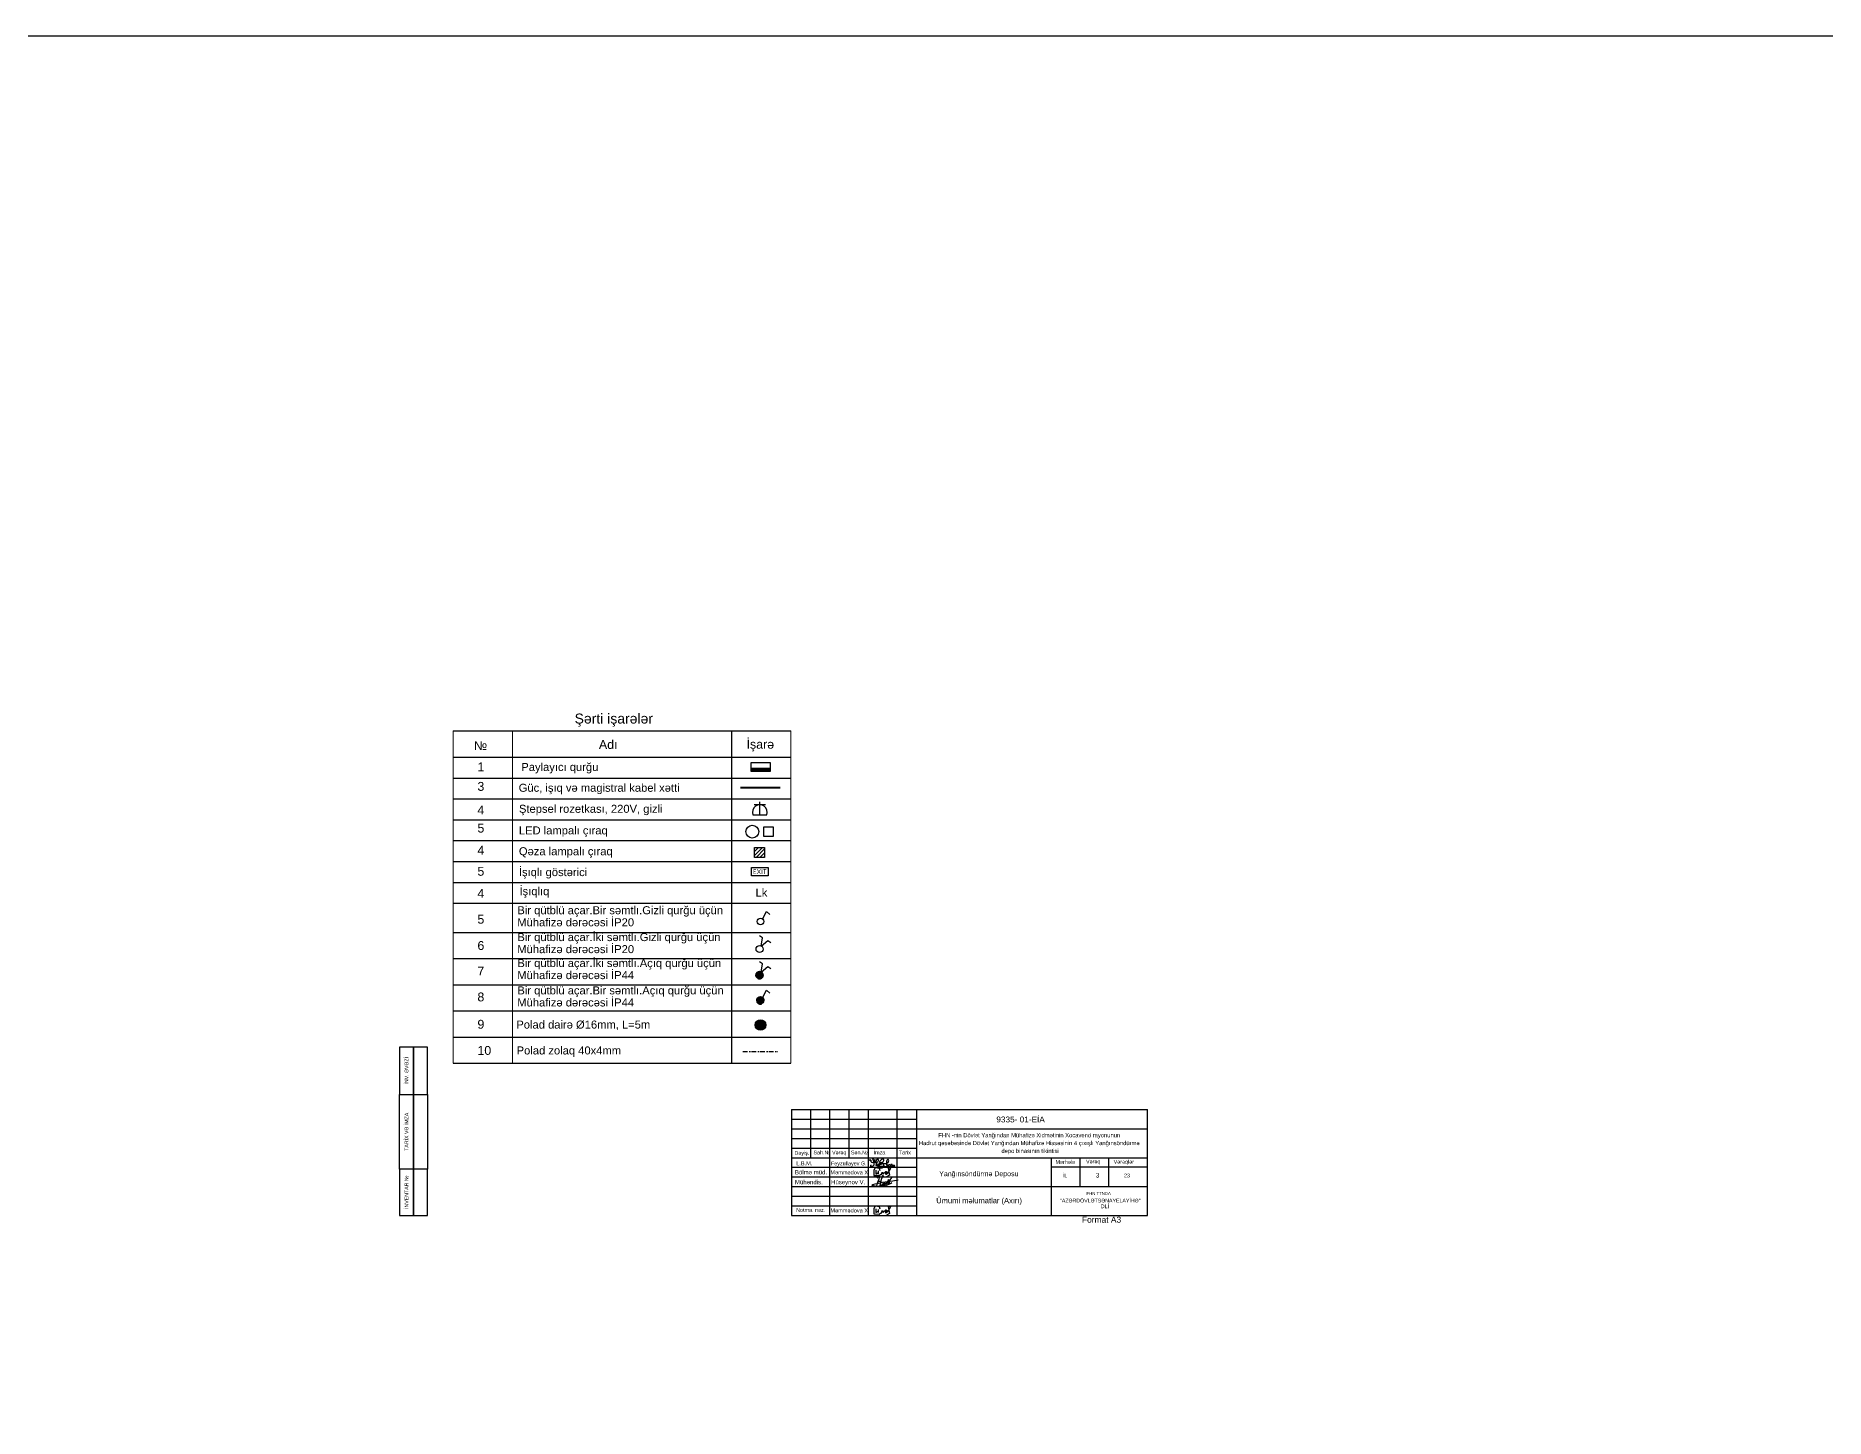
# Model space of a CAD drawing. Header units: millimetres. Extents: x 42452 to 2852333, y -419346 to 834876.
# Drawn here: x 2590596 to 2729249, y 727715 to 834876 of the extents above; entities that cross this region are included whole.
import ezdxf
from ezdxf.enums import TextEntityAlignment as Align

# ---------------------------------------------------------------- set-up
doc = ezdxf.new("R2010")
doc.units = ezdxf.units.MM
doc.linetypes.add('DUZ', pattern=[0])
doc.linetypes.add('Штрихпунктирная', pattern=[670.277762, 352.777767, -176.388884, 0, -141.111112])
for name, color, linetype, lineweight in [('!!RFK', 30, 'Continuous', 25), ('0_memar', 250, 'Continuous', 20), ('0_Ном._пера__1', 7, 'Continuous', 15), ('Elektrika_ishiq', 5, 'Continuous', 30), ('Stamp Mətn MN', 7, 'Continuous', 13), ('выкл1_IP20', 5, 'Continuous', 30), ('Выкл2_IP20', 5, 'Continuous', 30), ('еLED_E_6060_GAC_60x60_36Vt', 5, 'Continuous', 30), ('перегородка', 130, 'Continuous', 20), ('перегородка_Ном._пера__1', 7, 'Continuous', 15), ('Соединение', 5, 'Continuous', 30)]:
    doc.layers.add(name, color=color, linetype=linetype, lineweight=lineweight)
for name, color, linetype in [('1111', 7, 'Continuous'), ('e_a_armatür', 3, 'Continuous'), ('e_a_armatür_yazı', 2, 'Continuous'), ('E_FIRE', 3, 'Continuous'), ('Kunc shtampi', 7, 'Continuous'), ('polygon', 5, 'Continuous'), ('ramka', 7, 'Continuous'), ('shtamp cedvel MN', 7, 'Continuous'), ('Text Blocks', 7, 'Continuous'), ('размер', 7, 'Continuous')]:
    doc.layers.add(name, color=color, linetype=linetype)
doc.styles.add('Arial', font='arial.ttf', dxfattribs={"height": 200})
doc.styles.add('ARİAL', font='arial.ttf')
doc.styles.add('E_ERK_TEXT_EQUIPMENT', font='romans.shx', dxfattribs={"width": 0.8, "height": 250})
doc.styles.add('STAMP MƏTN - MN', font='arial.ttf')
doc.styles.get("Standard").update_dxf_attribs({"font": 'arial.ttf'})
doc.styles.add('СГЕНЕРИР_СТИЛЬ_1', font='arial.ttf')
doc.styles.add('СГЕНЕРИР_СТИЛЬ_2', font='')
doc.styles.get('СГЕНЕРИР_СТИЛЬ_2').set_extended_font_data('Arial Unicode MS Кириллический')

# ---------------------------------------------------------------- blocks, each defined once
blk = doc.blocks.new('cdvgjyfv fvuf ufu')
at = {"layer": '1111', "color": 0, "ltscale": 20}
for p, q in [((-454, 0), (454, 0)), ((-375, 670), (375, 670)), ((0, 0), (0, 840))]:
    blk.add_line(p, q, dxfattribs=at)
blk.add_arc((0, 165), 483, 340.03458, 199.96542, dxfattribs=at)
blk = doc.blocks.new('выкл2_IP20')
at = {"layer": 'Выкл2_IP20'}
for p, q in [((-105, 409), (-239, 409)), ((0, 125), (-105, 409)), ((0, 125), (105, 409)), ((105, 409), (239, 409))]:
    blk.add_line(p, q, dxfattribs=at)
blk.add_circle((0, 0), 125, dxfattribs=at)
blk = doc.blocks.new('выкл1_IP20')
at = {"layer": 'выкл1_IP20'}
for p, q in [((0, 125), (-70, 447)), ((-70, 447), (99, 447))]:
    blk.add_line(p, q, dxfattribs=at)
blk.add_circle((0, 0), 125, dxfattribs=at)
blk = doc.blocks.new('2X8W_acil_kaçış_1_100')
at = {"layer": 'e_a_armatür', "lineweight": -3}
blk.add_lwpolyline([(330, 0), (-330, 0), (-330, 330), (330, 330)], close=True, dxfattribs=at)
at = {"layer": 'e_a_armatür_yazı', "lineweight": -3, "style": 'E_ERK_TEXT_EQUIPMENT', "width": 0.8}
blk.add_attdef('EXIT', text='', height=200, dxfattribs=at).set_placement((0, 166), align=Align.MIDDLE)
blk = doc.blocks.new('LED IP65 46Vt_qaza')
at = {"layer": 'еLED_E_6060_GAC_60x60_36Vt'}
h = blk.add_hatch(dxfattribs=at)
h.set_pattern_fill('ANSI31', color=5, scale=50)
h.set_pattern_definition([(45, (-23528.28, -8275.27), (-112.2532, 112.2532), [])])
h.paths.add_polyline_path([(-600, 600), (-600, 0), (0, 0), (0, 600)])
at = {"layer": 'еLED_E_6060_GAC_60x60_36Vt', "color": 5}
blk.add_lwpolyline([(-600, 600), (0, 600), (0, 0), (-600, 0)], close=True, dxfattribs=at)
blk = doc.blocks.new('STAMP - 2 MN')
at = {"layer": 'shtamp cedvel MN'}
blk.add_lwpolyline([(1500, 9000), (750, 9000), (750, 0), (750, 9000), (0, 9000), (0, 6475), (1500, 6475), (1500, 2475), (0, 2475), (0, 0), (1500, 0), (1500, 2475), (0, 2475), (0, 6475), (1500, 6475)], close=True, dxfattribs=at)
at = {"layer": 'Stamp Mətn MN', "char_height": 200, "attachment_point": 5, "rotation": 90, "style": 'STAMP MƏTN - MN'}
for s, insert, width in [('{\\fArial|b0|i0|c238|p34;İNV. }Ə{\\fArial|b0|i0|c238|p34;V}Ə{\\fArial|b0|i0|c238|p34;Zİ}', (375, 7738), 2525), ('{\\fArial|b0|i0|c238|p34;TARİX V}Ə{\\fArial|b0|i0|c238|p34; İMZA}', (375, 4475), 4000), ('{\\fArial|b0|i0|c238|p34;İNVENTAR }№', (375, 1238), 2475)]:
    blk.add_mtext(s, dxfattribs=dict(at, insert=insert, width=width))
blk = doc.blocks.new('55')
at = {"color": 5, "lineweight": 30}
for points, knots in [([(6808805, -690524), (6808750, -690568), (6808216, -691003), (6805386, -690836), (6807954, -690456), (6809491, -690228)], [0, 0, 0, 0, 215.4653406, 2087.6835374, 4876.1184811, 4876.1184811, 4876.1184811, 4876.1184811]), ([(6807301, -690054), (6807380, -689939), (6807723, -689440), (6807293, -690552), (6807199, -690927), (6807191, -690959)], [0, 0, 0, 0, 328.5649542, 1432.6481317, 1536.6414924, 1536.6414924, 1536.6414924, 1536.6414924]), ([(6807358, -690408), (6807470, -690386), (6807596, -690361), (6807720, -690330), (6807732, -690327)], [0, 0, 0, 0, 344.5022914, 383.3665481, 383.3665481, 383.3665481, 383.3665481]), ([(6807568, -690913), (6807734, -690192), (6807904, -689458), (6807900, -689847), (6807900, -689854)], [0, 0, 0, 0, 1128.7189656, 1148.7100529, 1148.7100529, 1148.7100529, 1148.7100529]), ([(6807716, -690698), (6807705, -690775), (6807675, -691004), (6808017, -690413), (6807740, -691044), (6808200, -690308), (6807872, -691036), (6808390, -690235), (6808050, -691132), (6808747, -689639), (6808148, -691347), (6809105, -689320), (6808364, -690768), (6808709, -690576), (6808805, -690524)], [0, 0, 0, 0, 159.1526296, 467.6047078, 669.3408688, 1011.806253, 1243.6370137, 1628.4017999, 1881.8287705, 2512.1989186, 3044.0657258, 3849.863763, 4495.0879919, 4740.9817211, 4740.9817211, 4740.9817211, 4740.9817211])]:
    blk.add_open_spline(points, degree=3, knots=knots, dxfattribs=at)
blk = doc.blocks.new('20')
at = {"color": 7, "lineweight": 25}
for p, q in [((15101137, -7396449), (15122448, -7396449)), ((15101137, -7396449), (15101137, -7402785)), ((15101137, -7402785), (15122448, -7402785))]:
    blk.add_line(p, q, dxfattribs=at)
at = {"layer": 'Kunc shtampi', "ltscale": 0.1}
blk.add_line((15122450, -7402785), (15122450, -7396438), dxfattribs=at)
at = {"layer": 'polygon', "color": 7, "linetype": 'DUZ', "lineweight": 25}
for p, q in [((15122448, -7399905), (15116691, -7399905)), ((15118416, -7401057), (15118416, -7399329)), ((15120144, -7401057), (15120144, -7399329))]:
    blk.add_line(p, q, dxfattribs=at)
at = {"layer": 'перегородка', "color": 5, "lineweight": 30}
for p, q in [((15106063, -7400069), (15106062, -7400388)), ((15106062, -7400388), (15106388, -7400401)), ((15106152, -7399933), (15106063, -7400069)), ((15106401, -7399969), (15106152, -7399933)), ((15106192, -7400084), (15106192, -7400313)), ((15106192, -7400084), (15106192, -7400313)), ((15106192, -7400313), (15106323, -7400219)), ((15106323, -7400119), (15106323, -7400313)), ((15106388, -7400401), (15106498, -7400325)), ((15106454, -7400110), (15106401, -7399969)), ((15106498, -7400325), (15106531, -7400351)), ((15106531, -7400351), (15106567, -7400195)), ((15106567, -7400195), (15106637, -7400317)), ((15106637, -7400317), (15106683, -7400192)), ((15106683, -7400192), (15106784, -7400326)), ((15106749, -7400198), (15106768, -7400171)), ((15106749, -7400198), (15106780, -7400321)), ((15106830, -7400168), (15106768, -7400171)), ((15106780, -7400321), (15106832, -7400311)), ((15106830, -7400168), (15106850, -7400225)), ((15106832, -7400311), (15106856, -7400282)), ((15107015, -7400368), (15106834, -7400474)), ((15106850, -7400225), (15106850, -7400162)), ((15106850, -7400162), (15106856, -7400282)), ((15106856, -7400282), (15106850, -7400225)), ((15106856, -7400282), (15106889, -7400275)), ((15106889, -7400275), (15106927, -7400230)), ((15107086, -7399953), (15106925, -7399953)), ((15106925, -7399953), (15107015, -7400368)), ((15106927, -7400230), (15107086, -7399953)), ((15106063, -7402373), (15106062, -7402692)), ((15106062, -7402692), (15106388, -7402705)), ((15106152, -7402237), (15106063, -7402373)), ((15106401, -7402273), (15106152, -7402237)), ((15106192, -7402388), (15106192, -7402617)), ((15106192, -7402388), (15106192, -7402617)), ((15106192, -7402617), (15106323, -7402523)), ((15106323, -7402423), (15106323, -7402617)), ((15106388, -7402705), (15106498, -7402629)), ((15106454, -7402414), (15106401, -7402273)), ((15106498, -7402629), (15106531, -7402655)), ((15106531, -7402655), (15106567, -7402499)), ((15106567, -7402499), (15106637, -7402621)), ((15106637, -7402621), (15106683, -7402496)), ((15106683, -7402496), (15106784, -7402630)), ((15106749, -7402502), (15106768, -7402475)), ((15106749, -7402502), (15106780, -7402625)), ((15106830, -7402472), (15106768, -7402475)), ((15106780, -7402625), (15106832, -7402615)), ((15106830, -7402472), (15106850, -7402529)), ((15106832, -7402615), (15106856, -7402586)), ((15107015, -7402672), (15106834, -7402778)), ((15106850, -7402529), (15106850, -7402466)), ((15106850, -7402466), (15106856, -7402586)), ((15106856, -7402586), (15106850, -7402529)), ((15106856, -7402586), (15106889, -7402579)), ((15106889, -7402579), (15106927, -7402534)), ((15107086, -7402257), (15106925, -7402257)), ((15106925, -7402257), (15107015, -7402672)), ((15106927, -7402534), (15107086, -7402257))]:
    blk.add_line(p, q, dxfattribs=at)
for points, knots in [([(15105854, -7399506), (15105838, -7399500), (15105805, -7399487), (15105847, -7399413), (15105905, -7399491), (15105849, -7399623), (15106153, -7399643), (15106162, -7399419), (15106042, -7399495), (15106143, -7399660), (15106310, -7399603), (15106340, -7399510), (15106359, -7399413), (15106122, -7399448), (15106203, -7399646), (15106273, -7399814)], [0, 0, 0, 0, 42.2233885, 90.0516559, 154.5494511, 226.6151996, 476.6441614, 571.2847202, 627.0139316, 778.6722392, 938.4541986, 1025.5707938, 1091.5587054, 1160.2158399, 1544.16015, 1544.16015, 1544.16015, 1544.16015]), ([(15106007, -7399409), (15106073, -7399600), (15106152, -7399829), (15105880, -7399880), (15105882, -7399793), (15105905, -7399771), (15105910, -7399766)], [0, 0, 0, 0, 446.3349721, 532.702513, 603.2786739, 627.1969017, 627.1969017, 627.1969017, 627.1969017]), ([(15106007, -7399409), (15106006, -7399405), (15106005, -7399395), (15106027, -7399402), (15106031, -7399412), (15106033, -7399416)], [0, 0, 0, 0, 8.8210175, 27.3454057, 42.2430949, 42.2430949, 42.2430949, 42.2430949]), ([(15107300, -7399848), (15107229, -7399844), (15107106, -7399838), (15106918, -7399890), (15106741, -7399864), (15106546, -7399860), (15106396, -7399873), (15106301, -7399888), (15106276, -7399892)], [0, 0, 0, 0, 211.5335386, 367.0156264, 577.7950625, 738.7821028, 953.6569812, 1027.7377474, 1027.7377474, 1027.7377474, 1027.7377474]), ([(15106295, -7399744), (15106292, -7399758), (15106286, -7399786), (15106327, -7399808), (15106381, -7399781), (15106332, -7399640), (15106351, -7399754), (15106372, -7399792), (15106387, -7399780), (15106385, -7399772), (15106385, -7399769)], [0, 0, 0, 0, 37.9100961, 78.7381542, 107.3492597, 199.2549063, 281.2501217, 295.3444146, 310.5648947, 319.3109359, 319.3109359, 319.3109359, 319.3109359]), ([(15106401, -7399620), (15106483, -7399625), (15106613, -7399633), (15106712, -7399392), (15106440, -7399437), (15106343, -7399750), (15106675, -7399563), (15106648, -7399925), (15106507, -7399969), (15106352, -7399997), (15106417, -7399855), (15106438, -7399676), (15106619, -7399677), (15106758, -7399678)], [0, 0, 0, 0, 227.1883847, 358.0714729, 539.6655866, 751.927894, 924.503113, 1199.4038575, 1282.3989098, 1403.2709562, 1513.8247779, 1614.5978019, 1944.9045857, 1944.9045857, 1944.9045857, 1944.9045857]), ([(15106758, -7399678), (15106785, -7399676), (15106877, -7399669), (15107004, -7399560), (15106917, -7399391), (15106772, -7399548), (15106848, -7399680), (15106834, -7399875), (15106956, -7399662), (15106900, -7399907), (15107061, -7399627), (15107057, -7399923), (15107138, -7399603), (15107168, -7399822), (15107267, -7399745), (15107351, -7399823), (15107309, -7399841), (15107293, -7399848)], [0, 0, 0, 0, 82.9344085, 278.4582124, 386.3367195, 441.1300985, 797.922894, 815.295031, 939.3580287, 1010.4258993, 1153.3183232, 1248.7775417, 1391.6190551, 1482.7723053, 1582.3607377, 1652.0106653, 1693.9238685, 1693.9238685, 1693.9238685, 1693.9238685])]:
    blk.add_open_spline(points, degree=3, knots=knots, dxfattribs=at)
for points in [[(15106295, -7399744), (15106256, -7399756), (15106217, -7399767), (15106178, -7399779)], [(15106178, -7399779), (15106209, -7399791), (15106241, -7399803), (15106273, -7399814)]]:
    blk.add_open_spline(points, degree=3, dxfattribs=at)
at = {"layer": 'размер', "color": 7, "lineweight": 25}
for p, q in [((15102289, -7399329), (15102289, -7396449)), ((15103441, -7402785), (15103441, -7396449)), ((15104592, -7399329), (15104592, -7396449)), ((15105744, -7402785), (15105744, -7396449)), ((15107472, -7402785), (15107472, -7396449)), ((15108624, -7396449), (15108624, -7402785)), ((15101137, -7397025), (15108624, -7397025)), ((15101137, -7397601), (15122448, -7397601)), ((15101137, -7398177), (15108624, -7398177)), ((15101137, -7398753), (15108624, -7398753)), ((15101137, -7399329), (15122448, -7399329)), ((15101137, -7399905), (15108624, -7399905)), ((15116688, -7399329), (15116688, -7402785)), ((15101137, -7400481), (15108624, -7400481)), ((15101137, -7401057), (15122448, -7401057)), ((15101137, -7401633), (15108624, -7401633)), ((15101156, -7402209), (15108624, -7402209))]:
    blk.add_line(p, q, dxfattribs=at)
at = {"color": 1, "lineweight": 25, "xscale": 0.5720132259566115, "yscale": 0.5720132259566115, "zscale": 0.5720132259566115}
blk.add_blockref('55', (11212411, -7005839), dxfattribs=at)
at = {"color": 7, "char_height": 258.17, "width": 5812.24, "attachment_point": 4, "style": 'Arial'}
for s, insert in [('{\\fArial|b0|i0|c238|p34;Bölmə müd.} {\\fArial|b0|i0|c238|p34; \\fArial|b0|i0|c204|p34;\\H0.92962x;Məmmədova\\fArial|b0|i0|c238|p34; X.}', (15101347, -7400201)), ('{\\fArial|b0|i0|c238|p34;Mühəndis.     Hüseynov V\\H0.92962x;.}', (15101347, -7400829))]:
    blk.add_mtext(s, dxfattribs=dict(at, insert=insert))
at = {"color": 7, "lineweight": 25, "attachment_point": 1}
for s, insert, char_height in [('{\\fArial|b0|i0|c238|p34;İ\\fArial|b0|i0|c0|p34;L}', (15117383, -7400280), 230.39), ('23', (15121043, -7400280), 230.4)]:
    blk.add_mtext(s, dxfattribs=dict(at, insert=insert, char_height=char_height))
at = {"insert": (15115876, -7403826), "char_height": 360, "width": 22250.72, "attachment_point": 7, "style": 'ARİAL'}
blk.add_mtext('{\\fArial|b0|i0|c238|p34;                   Format A3\\L\\P} ', dxfattribs=at)
at = {"layer": '0_memar', "color": 0, "linetype": 'Continuous', "insert": (15115376, -7398491), "char_height": 249.57, "width": 13538.5, "attachment_point": 5, "line_spacing_factor": 1.132501, "style": 'СГЕНЕРИР_СТИЛЬ_1'}
blk.add_mtext('{\\C7;FHN -nin Dövlət Yanğından Mühafizə Xidmətinin \\fArial|b0|i0|c238|p38;Xocavend\\fArial|b0|i0|c204|p38; \\fArial|b0|i0|c238|p38;rayonunun\\fArial|b0|i0|c204|p38; \\fArial|b0|i0|c238|p38;\\PHadrut qəsəbəsində \\fArial|b0|i0|c204|p38;Dövlət Yanğından Mühafizə Hissəsinin 4 \\fArial|b0|i0|c238|p38;çıxışlı Y\\fArial|b0|i0|c204|p38;anğınsöndürmə\\fArial|b0|i0|c238|p38;\\P \\fArial|b0|i0|c204|p38;depo\\fArial|b0|i0|c238|p38; binasının\\fArial|b0|i0|c204|p34; tikintisi}', dxfattribs=at)
at = {"layer": '0_memar', "color": 0, "linetype": 'Continuous', "insert": (15112355, -7400528), "char_height": 299.48, "attachment_point": 8, "style": 'СГЕНЕРИР_СТИЛЬ_1'}
blk.add_mtext('{Yanğınsöndürmə Deposu}', dxfattribs=at)
at = {"layer": '0_Ном._пера__1', "linetype": 'Continuous', "attachment_point": 1, "style": 'СГЕНЕРИР_СТИЛЬ_2'}
for s, insert, char_height in [('{Mərhələ}', (15116950, -7399469), 231), ('{Vərəq}', (15118775, -7399440), 231), ('{Vərəqlər}', (15120428, -7399458), 231), (' {\\fArial|b0|i0|c0|p34;     \\H0.88889x;                FHN TTNDA}', (15117167, -7401383), 207.94)]:
    blk.add_mtext(s, dxfattribs=dict(at, insert=insert, char_height=char_height))
at = {"layer": '0_Ном._пера__1', "linetype": 'Continuous', "insert": (15117216, -7401786), "char_height": 225, "width": 5999.56, "attachment_point": 1, "line_spacing_factor": 0.920624, "style": 'СГЕНЕРИР_СТИЛЬ_2'}
blk.add_mtext('{\\fArial|b0|i0|c0|p34;"AZƏRDÖVLƏTSƏNAYELAYİHƏ"\\P                            DLİ}', dxfattribs=at)
at = {"layer": 'ramka', "color": 7, "lineweight": 25, "ltscale": 0.4, "attachment_point": 1, "style": 'Arial'}
for s, insert, char_height, width in [('  {\\H1.0417x;L.B.M.            \\fArial|b0|i0|c204|p38;\\H0.95997x;\\C256;Feyzullayev \\fArial|b0|i0|c0|p38;G\\fArial|b0|i0|c204|p38;.}', (15101242, -7399549), 230.392, 6041.47), ('Notma. nəz.', (15101422, -7402344), 230.39, 2251.06), ('{\\H0.92962x;Məmmədova\\fArial|b0|i0|c238|p34; X.}', (15103470, -7402370), 258.17, 2820.28)]:
    blk.add_mtext(s, dxfattribs=dict(at, insert=insert, char_height=char_height, width=width))
at = {"layer": 'перегородка', "color": 7, "lineweight": 25, "char_height": 287.99, "attachment_point": 1, "style": 'Arial'}
for s, insert in [('\\H0.8x;İmza', (15106056, -7398902)), ('\\H0.8x;Dəyiş\\H1.25x;.', (15101316, -7398869)), ('\\H0.8x;Sah.№', (15102456, -7398902)), ('\\H0.8x;Vərəq', (15103568, -7398902)), ('\\H0.8x;Sən.№', (15104700, -7398902)), ('\\H0.8x;Tarix', (15107573, -7398902))]:
    blk.add_mtext(s, dxfattribs=dict(at, insert=insert))
at = {"layer": 'перегородка_Ном._пера__1', "linetype": 'Continuous', "insert": (15113268, -7396864), "char_height": 352.637, "attachment_point": 1, "style": 'СГЕНЕРИР_СТИЛЬ_2'}
blk.add_mtext('{\\fArial|b0|i0|c204|p38; 9\\fArial|b0|i0|c238|p38;335\\fArial|b0|i0|c204|p38;- 01-\\fArial|b0|i0|c238|p38;EİA}', dxfattribs=at)

msp = doc.modelspace()

# ---------------------------------------------------------------- hatches: boundary and pattern name
at = {"lineweight": 25}
h = msp.add_hatch(dxfattribs=at)
h.set_pattern_fill('ANGLE', color=1, scale=2.132915)
h.set_pattern_definition([(360, (2825578.954, 572955.347), (7e-15, 14.8984102), [10.8352074, -4.0632028]), (90, (2825578.954, 572955.347), (-14.8984102, 8e-15), [10.8352074, -4.0632028])])
h.paths.add_polyline_path([(2646020.09409, 778103.83046), (2647495.30654, 778103.83046), (2647495.30654, 777850.11451), (2646020.09409, 777850.11451)])
at = {"lineweight": 40}
h = msp.add_hatch(dxfattribs=at)
h.set_pattern_fill('ANGLE', color=5, scale=1.898047)
h.set_pattern_definition([(0, (877737.294, -7664636.287), (0, 13.257857086), [9.64207788, -3.615779205]), (90, (877737.294, -7664636.287), (-13.257857086, 8e-16), [9.64207788, -3.615779205])])
edge = h.paths.add_edge_path()
edge.add_arc((2646675.46879, 762066.65817), 269.76687, 0, 360)
h = msp.add_hatch(dxfattribs=at)
h.set_pattern_fill('ANGLE', color=5, scale=1.898047)
h.set_pattern_definition([(0, (877804.498, -7666596.11), (0, 13.257857086), [9.64207788, -3.615779205]), (90, (877804.498, -7666596.11), (-13.257857086, 8e-16), [9.64207788, -3.615779205])])
edge = h.paths.add_edge_path()
edge.add_arc((2646742.67329, 760106.83438), 269.76687, 0, 360)
h = msp.add_hatch(color=7)
edge = h.paths.add_edge_path()
edge.add_arc((2646749.43152, 758192.98416), 408.75973, 0, 360)

# ---------------------------------------------------------------- linework, layer by layer
at = {"layer": '!!RFK', "color": 0, "linetype": 'Continuous', "ltscale": 8}
for p, q in [((2622944.80891, 780985.42443), (2649109.81175, 780985.42443)), ((2644511.78455, 780985.42443), (2644511.78455, 755237.38636))]:
    msp.add_line(p, q, dxfattribs=at)
at = {"layer": '!!RFK', "color": 7, "linetype": 'Continuous', "ltscale": 8}
for p, q in [((2622944.80891, 778954.18628), (2649109.81175, 778954.18628)), ((2622944.80891, 777337.12972), (2649109.81175, 777337.12972)), ((2622944.80891, 775720.07317), (2649109.81175, 775720.07317)), ((2622944.80891, 774103.01662), (2649109.81175, 774103.01662)), ((2622944.80891, 772485.96007), (2649109.81175, 772485.96007)), ((2622944.80891, 770868.90352), (2649109.81175, 770868.90352)), ((2622944.80891, 769251.84697), (2649109.81175, 769251.84697)), ((2622944.80891, 767634.79042), (2649109.81175, 767634.79042)), ((2622944.80891, 765374.01742), (2649109.81175, 765374.01742)), ((2622944.80891, 763346.69121), (2649109.81175, 763346.69121)), ((2622944.80891, 761319.36499), (2649109.81175, 761319.36499)), ((2622944.80891, 759292.03878), (2649109.81175, 759292.03878)), ((2622944.80891, 757264.71257), (2649109.81175, 757264.71257)), ((2622944.80891, 755237.38636), (2649109.81175, 755237.38636))]:
    msp.add_line(p, q, dxfattribs=at)
at = {"color": 7, "lineweight": 15}
for p, q in [((2622944.80891, 780985.42443), (2622944.80891, 755237.38636)), ((2627542.83611, 780985.42443), (2627542.83611, 755237.38636)), ((2644511.78455, 780985.42443), (2644511.78455, 755237.38636)), ((2649109.81175, 780985.42443), (2649109.81175, 755237.38636))]:
    msp.add_line(p, q, dxfattribs=at)
at = {"color": 3, "linetype": 'Штрихпунктирная', "lineweight": 30}
msp.add_line((2645390.76241, 756142.80879), (2648095.95514, 756145.95708), dxfattribs=at)
at = {"color": 1, "lineweight": 25}
for points in [[(2646020.09409, 778532.48843), (2647495.30654, 778532.48843), (2647495.30654, 777850.11451), (2646020.09409, 777850.11451)], [(2646020.09409, 778103.83046), (2647495.30654, 778103.83046), (2647495.30654, 777850.11451), (2646020.09409, 777850.11451)]]:
    msp.add_lwpolyline(points, close=True, dxfattribs=at)
at = {"color": 5, "linetype": 'ByBlock', "lineweight": 30}
msp.add_lwpolyline([(2646999.61497, 773544.36242), (2647726.73878, 773544.36242), (2647726.73878, 772817.23861), (2646999.61497, 772817.23861)], close=True, dxfattribs=at)
at = {"color": 5, "lineweight": 30}
msp.add_circle((2646116.46677, 773182.59111), 497.05626, dxfattribs=at)
at = {"color": 5, "lineweight": 30, "ltscale": 20}
for centre in [(2646675.46879, 762066.65817), (2646742.67329, 760106.83438)]:
    msp.add_circle(centre, 269.76687, dxfattribs=at)
at = {"color": 7}
msp.add_circle((2646749.43152, 758192.98416), 408.75973, dxfattribs=at)
at = {"layer": 'E_FIRE', "color": 5, "lineweight": 40}
msp.add_line((2645192.65656, 776618.11828, 3272.07453), (2648282.45013, 776618.11828, 3272.07453), dxfattribs=at)
at = {"layer": 'Соединение'}
msp.add_lwpolyline([(2276980.5718, 834875.73029), (2852332.64562, 834875.73029), (2852332.64562, 24425.68695), (2276980.5718, 24425.68695)], close=True, dxfattribs=at)

# ---------------------------------------------------------------- block references
at = {"color": 96, "lineweight": 30, "xscale": 1.192114006723143, "yscale": 1.192109234935742, "zscale": 1.192109654642223}
msp.add_blockref('cdvgjyfv fvuf ufu', (2646695.83391, 774497.25906), dxfattribs=at)
at = {"lineweight": 40, "xscale": 1.294169800868891, "yscale": 1.294169800868891, "zscale": 1.294169800868891}
msp.add_blockref('20', (-16894287.74133, 10323898.56437), dxfattribs=at)
at = {"layer": 'e_a_armatür', "xscale": 1.951552500815033, "yscale": 1.951552500815033, "zscale": 1.951552500815033}
msp.add_blockref('2X8W_acil_kaçış_1_100', (2646698.80552, 769759.37666), dxfattribs=at).add_auto_attribs({'EXIT': 'EXIT'})
at = {"layer": 'Elektrika_ishiq', "xscale": 1.309592345740408, "yscale": 1.309592345740408, "zscale": 1.309592345740408}
msp.add_blockref('LED IP65 46Vt_qaza', (2647064.30933, 771178.2212), dxfattribs=at)
at = {"layer": 'shtamp cedvel MN', "xscale": 1.448780487799819, "yscale": 1.448780487799819, "zscale": 1.448780487799819}
msp.add_blockref('STAMP - 2 MN', (2618778.81973, 743437.46297), dxfattribs=at)
at = {"layer": 'выкл1_IP20', "xscale": 2.021705027779307, "yscale": 2.021705027779307, "zscale": 2.021705027779307, "rotation": 319.5752239338159}
for p in [(2646742.67329, 766212.70873), (2646742.67329, 760106.83438)]:
    msp.add_blockref('выкл1_IP20', p, dxfattribs=at)
at = {"layer": 'Выкл2_IP20', "color": 7, "xscale": 2.15813494781131, "yscale": 2.15813494781131, "zscale": 2.15813494781131, "rotation": 330.559606555873}
for p in [(2646675.46879, 764079.81837), (2646675.46879, 762066.65817)]:
    msp.add_blockref('выкл2_IP20', p, dxfattribs=at)

# ---------------------------------------------------------------- texts
at = {"layer": '!!RFK', "color": 0, "linetype": 'Continuous', "attachment_point": 4, "style": 'Arial'}
for s, insert, char_height, width in [('\\A1;Şərti işarələr', (2632348.25881, 781829.49341), 774.2267178, 14196.1835641), ('\\A1;Paylayıcı qurğu', (2628216.6523, 778101.48614), 620.0589913, 33540.2934184), ('{\\C7;Ştepsel rozetkası, 220V, gizli\\P\\A1;\\C0; }', (2628035.52091, 774342.76657), 620.0589913, 41609.7253036)]:
    msp.add_mtext(s, dxfattribs=dict(at, insert=insert, char_height=char_height, width=width))
for s, insert, char_height in [('\\A1;№', (2624540.13135, 779852.55726), 688.471122), ('\\A1;{Adı}', (2634228.89277, 779934.56421), 688.471122), ('\\A1;{İşarə}', (2645667.69442, 779852.55726), 688.4711218), ('\\A1;1', (2624815.22533, 778200.74195), 688.471122), ('\\A1;3', (2624815.22533, 776687.44169), 688.471122), ('\\A1;4', (2624815.22533, 774862.72848), 688.471122), ('\\A1;5', (2624815.22533, 773453.32859), 688.471122), ('\\A1;4', (2624815.22533, 771747.13911), 688.471122), ('\\A1;5', (2624815.22533, 770104.58665), 688.471122), ('\\A1;4', (2624815.22533, 768401.85492), 688.471122), ('\\A1;5', (2624815.22533, 766387.67248), 688.471122), ('\\A1;6', (2624815.22533, 764352.53016), 688.471122), ('\\A1;7', (2624815.22533, 762378.86958), 688.471122), ('\\A1;8', (2624815.22533, 760365.70938), 688.471122), ('\\A1;9', (2624815.22533, 758246.65581), 688.471122), ('\\A1;{\\fArial|b0|i0|c238|p34;10}', (2624815.22533, 756219.3296), 688.4711218)]:
    msp.add_mtext(s, dxfattribs=dict(at, insert=insert, char_height=char_height))
at = {"layer": '!!RFK', "color": 7, "linetype": 'Continuous', "char_height": 620.0589913, "attachment_point": 4, "style": 'Arial'}
for s, insert, width in [('Güc{\\fArial|b0|i0|c238|p34;,} işıq və{\\fArial|b0|i0|c238|p34; m}agistral kabel xətti ', (2628014.5199, 776489.7228), 33540.2934184), ('LED lampalı çıraq ', (2628028.84615, 773185.35523), 30207.4551057), ('{\\fArial|b0|i0|c238|p34;Qəza} lampalı çıraq ', (2628028.84615, 771568.29868), 18567.1442928), ('{\\fArial|b0|i0|c238|p34;İşıqlı göstərici}', (2628028.84615, 769951.24213), 16330.4036479)]:
    msp.add_mtext(s, dxfattribs=dict(at, insert=insert, width=width))
at = {"color": 7, "char_height": 620.0589913, "attachment_point": 5, "style": 'Arial'}
for s, insert in [('Polad dairə %%C16mm, L={\\fArial|b0|i0|c238|p34;5}m', (2633018.89373, 758171.10166)), ('Polad zolaq 40х4mm', (2631901.16789, 756129.23163))]:
    msp.add_mtext(s, dxfattribs=dict(at, insert=insert))
at = {"color": 7, "lineweight": 25, "insert": (2672478.03134, 746545.23617), "char_height": 350, "width": 781.6490796, "attachment_point": 4, "style": 'Arial'}
msp.add_mtext('\\pxqc;{\\fArial|b0|i0|c238|p34;3}', dxfattribs=at)
at = {"color": 7, "lineweight": 25, "insert": (2660367.91766, 744522.51658), "char_height": 354.518413, "attachment_point": 4, "style": 'Arial'}
msp.add_mtext('{\\H1.1781x;Ümumi \\fArial|b0|i0|c238|p34;məlumatlar (Axırı)}', dxfattribs=at)
at = {"layer": 'Text Blocks', "color": 0, "linetype": 'Continuous', "lineweight": 25, "char_height": 620.058991, "attachment_point": 1, "line_spacing_factor": 1.356466, "style": 'Arial'}
for s, insert, width in [('İşıqlıq', (2628076.29244, 768877.86883), 8691.7791331), (' Lk', (2646125.15697, 768776.06671), 9153.9338644)]:
    msp.add_mtext(s, dxfattribs=dict(at, insert=insert, width=width))
at = {"layer": 'Text Blocks', "color": 7, "linetype": 'Continuous', "lineweight": 25, "char_height": 620.0589913, "attachment_point": 1, "line_spacing_factor": 1.356466, "style": 'Arial'}
for s, insert, width in [('Bir qütblü açar.Bir səmtlı.Gizli qurğu üçün', (2627911.7835, 767401.34363), 17217.6169466), ('Mühafizə dərəcəsi İP20', (2627903.64264, 766466.95715), 16320.0050288), ('Bir qütblü açar.İki səmtlı.Gizli qurğu üçün', (2627911.7835, 765320.37297), 19405.4603363), ('Mühafizə dərəcəsi İP20', (2627903.64264, 764385.98648), 16320.0050288), ('Bir qütblü açar.İki səmtlı.{\\fArial|b0|i0|c238|p34;Açıq} qurğu üçün', (2627911.7835, 763307.21277), 19405.4603363), ('Mühafizə dərəcəsi İP{\\fArial|b0|i0|c238|p34;44}', (2627903.64264, 762372.82629), 16320.0050288), ('Bir qütblü açar.Bir səmtlı.{\\fArial|b0|i0|c238|p34;Açıq} qurğu üçün', (2627911.7835, 761188.1592), 17217.6169466), ('Mühafizə dərəcəsi İP{\\fArial|b0|i0|c238|p34;44}', (2627903.64264, 760253.77272), 16320.0050288)]:
    msp.add_mtext(s, dxfattribs=dict(at, insert=insert, width=width))

doc.saveas('drawing.dxf')
